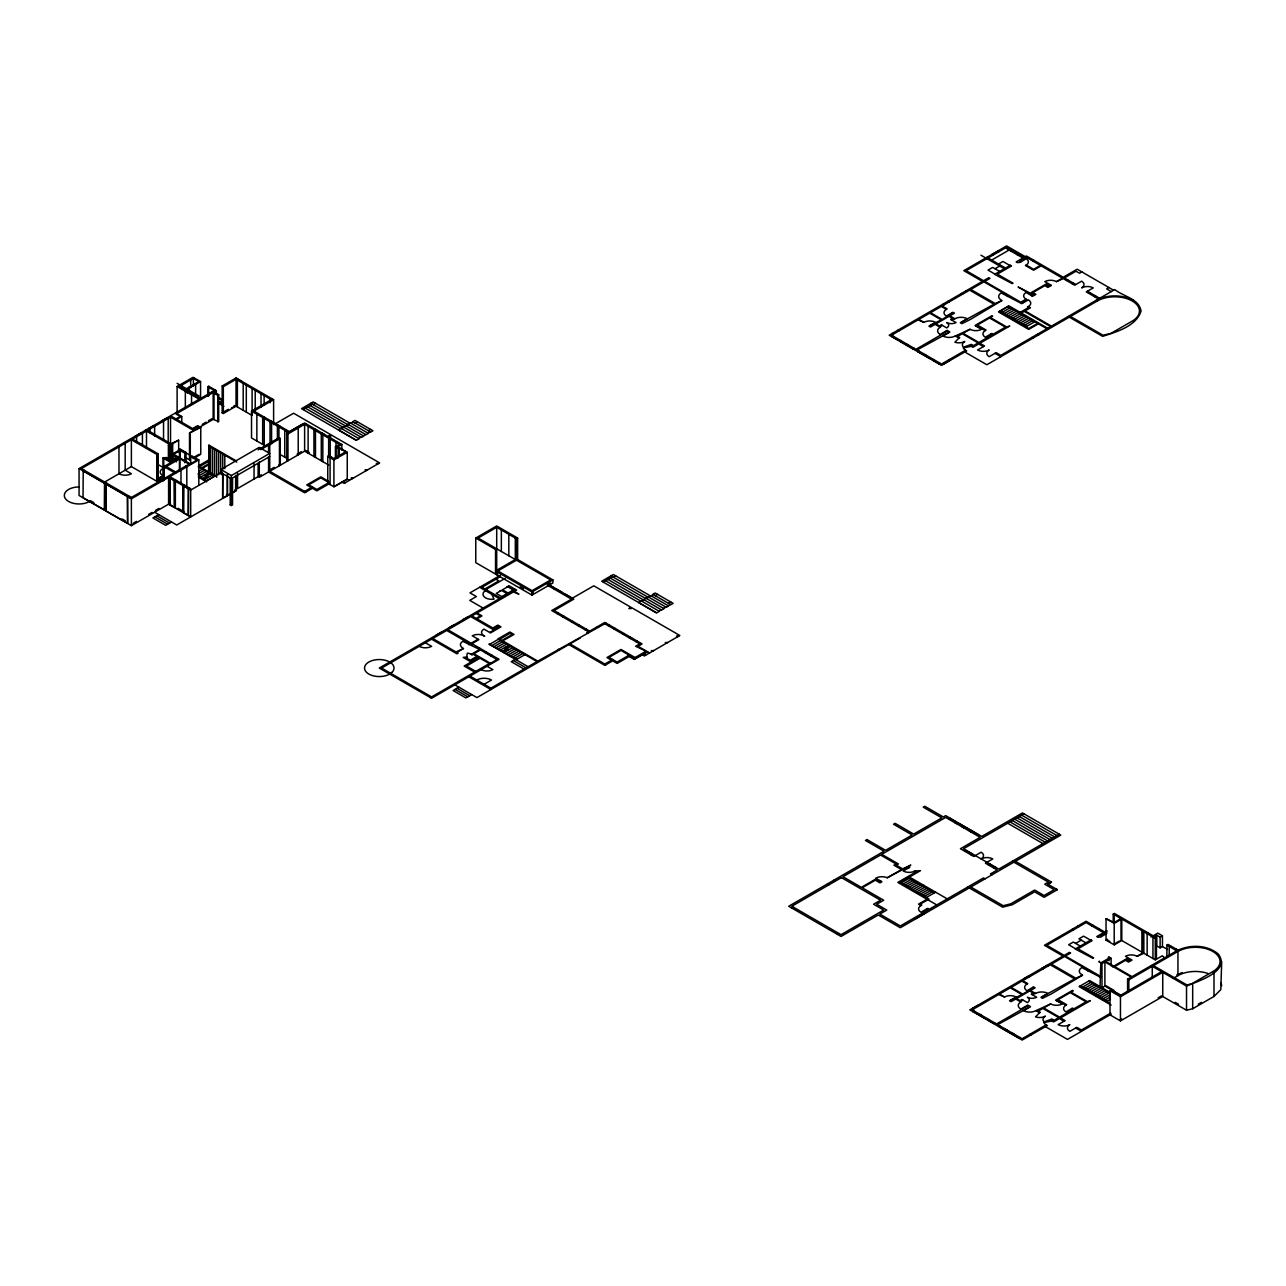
<?xml version="1.0" encoding="UTF-8"?>
<svg xmlns="http://www.w3.org/2000/svg" width="1286" height="1286" viewBox="0 0 1286 1286"><rect width="100%" height="100%" fill="white"/><g stroke="black" fill="none" stroke-linecap="round" stroke-linejoin="round"><path stroke-width="1.5" d="M474.614 672.08L464.15 666.035L471.126 662.017L463.185 657.419L466.673 656.969L467.316 653.192A6.575 3.794 0 0 1 471.319 654.285L472.091 654.735M220.678 401.2L221.208 401.457M1111.088 965.722L1111.088 958.295L1105.671 961.43L1132.05 976.653L1176.786 950.788C1189.614 944.342 1206.831 944.503 1218.18 953.939C1231.618 971.412 1196.977 981.411 1186.528 986.073L1151.115 965.625M1221.7 961.542L1220.8 989.625L1214 996.441L1192.685 1008.754L1186.528 1010.233L1162.737 996.505L1120.46 1020.907L1109.995 1014.863L1109.995 990.702L1111.152 990.027L1120.46 995.396L1161.58 971.653M235.885 460.693L208.959 445.149L208.509 472.637L200.375 477.331M203.365 479.951L205.149 477.411L208.3 477.106L204.442 474.984L207.014 474.759L208.959 471.994L208.959 445.149M503.565 652.549L505.35 650.009L508.517 649.687L504.642 647.581L507.231 647.356L509.16 644.591M958.954 338.122L954.855 342.221A8.214 4.742 0 0 0 964.773 341.465A8.214 4.742 0 0 0 963.471 347.204L971.364 344.375L973.486 345.613L978.148 342.928L962.25 333.749L957.604 336.434L959.726 337.671L958.954 338.122L955.273 335.984A8.777 5.064 0 0 1 942.879 335.984L949.856 331.965L947.139 330.389L940.162 334.424A8.777 5.064 0 0 1 940.162 327.255L935.115 324.345L930.469 327.046L928.926 326.146L935.517 322.336A8.214 4.742 0 0 0 923.878 322.336L918.847 319.426L929.698 313.157L941.32 319.876L929.698 325.696M1039.586 1012.773L1035.471 1016.888A8.214 4.742 0 0 0 1045.405 1016.133A8.214 4.742 0 0 0 1044.087 1021.856L1051.996 1019.042L1054.118 1020.28L1058.764 1017.596L1042.882 1008.417L1038.236 1011.101L1040.358 1012.323L1039.586 1012.773L1035.905 1010.651A8.777 5.064 0 0 1 1023.495 1010.651L1030.472 1006.616L1027.771 1005.057L1020.795 1009.092A8.777 5.064 0 0 1 1020.795 1001.923L1015.747 999.013L1011.101 1001.698L1009.542 1000.813L1016.133 997.004A8.214 4.742 0 0 0 1004.511 997.004L999.479 994.094L1010.33 987.825L1021.952 994.544L1010.33 1000.363M554.266 589.181L555.295 588.425M221.803 400.766L223.057 400.235L221.851 400.894M177.114 411.424L177.114 386.491L192.996 377.312L200.568 381.556L200.568 398.821M178.272 387.15L194.266 377.923M184.862 389.61L198.816 381.556L193.398 378.422L193.398 386.105M185.731 390.124L200.568 381.556M186.518 390.574L185.345 391.233L185.345 408.498M192.707 394.143L191.55 394.818L191.55 404.415M207.834 396.361L207.834 386.764L208.702 386.266L216.353 390.687L216.353 394.513M231.367 477.331L230.21 478.006L220.903 472.637L190.682 490.079L190.682 516.94L168.595 504.176L131.381 525.669L79.057 495.464L79.057 468.602L215.196 390.012M252.104 388.613L252.104 415.458L236.029 406.183L223.33 413.497L222.173 412.838L222.173 385.977L236.029 377.988L273.613 399.689L273.613 424.621M135.641 436.163L141.46 432.803M149.015 428.447L153.661 425.762M162.583 420.602L167.228 417.918M214.023 418.882L214.023 392.021L216.353 390.687M222.173 385.977L223.33 386.652L236.029 379.322L236.029 406.183M83.027 470.901L84.201 470.226M211.997 391.86L217.816 395.204L218.684 394.706L218.684 421.567L213.154 419.381L194.942 429.894L193.398 428.994L197.658 426.534L199.201 427.434M181.76 422.226L181.76 416.471L176.729 419.381L192.611 428.56L197.658 425.65L200.761 427.434L200.761 454.28L193.286 458.604M217.623 399.93L220.726 398.58M202.24 424.38L206.162 422.113M208.461 420.795L212.399 418.529M222.173 412.838L228.297 409.302M233.698 406.183L234.856 405.508M103.909 482.459L131.381 466.593L156.763 481.253L164.126 476.993M168.386 460.565L168.386 445.229L169.752 444.442L145.334 430.344M189.508 459.874L189.508 433.028L193.784 430.569L170.524 417.146L170.524 443.991M168.386 445.229L172.662 444.779L172.662 454.36M171.681 453.797L171.681 444.217L178.658 440.182L178.658 451.691M189.508 433.028L200.761 427.434M105.709 482.652L104.536 483.311L104.536 510.172L104.729 483.198L83.22 470.789L83.027 497.746L104.729 510.06M131.381 466.593L131.381 439.748L156.763 454.392L157.937 453.733L157.937 480.578M107.059 483.423L105.902 484.099L105.902 510.96L127.603 523.257L127.603 496.412L106.095 483.986L106.095 510.847M162.968 480.996L162.968 457.977L166.457 457.527L167.228 457.977L166.264 458.539L170.138 460.774L176.729 456.964L171.102 454.842L171.102 460.597M171.102 454.842L179.445 450.036L179.445 457.703M186.036 462.092L186.036 452.495L184.862 453.17L180.217 450.486L173.626 454.28L190.296 463.908L196.887 460.099L190.682 456.53L190.682 464.198M265.382 417.757L264.225 418.432L264.225 445.277L251.526 437.947L251.526 411.102L272.439 399.03M252.683 411.777L273.613 399.689M163.933 480.016L163.933 466.593L170.909 462.558L162.968 457.977M179.831 458.764L166.264 466.593L175.571 471.962L189.122 464.133L179.831 458.764L179.831 470.274M258.02 413.497L256.862 414.172L256.862 441.034M190.682 456.53L191.839 455.855L198.816 459.874L198.816 484.806M157.487 478.36L163.354 475.884L158.274 478.81M194.942 456.739L199.201 454.28M263.839 416.857L262.666 417.532L262.666 444.377M128.568 495.849L127.41 496.525L127.603 523.257M130.224 498.148L174.398 472.637M79.057 468.602L131.381 498.807L198.816 459.874M170.813 477.283L169.656 477.942L169.656 504.803L174.494 507.375L174.494 480.514L169.848 477.829L169.848 504.691M271.201 421.117L270.028 421.776L270.028 444.795M272.745 422.001L271.587 422.676L271.587 443.783M199.378 465.371L209.666 459.423M175.459 479.967L174.301 480.626L174.494 507.375M208.155 461.658L199.587 466.593L201.725 467.815L208.573 463.876M176.536 480.578L175.362 481.253L175.362 508.099M275.381 423.737L293.578 413.224L379.627 462.896L344.15 483.375L342.028 482.137M303.078 409.527L312.369 404.158M208.927 464.567L202.497 468.265L208.959 471.994M313.157 404.608L315.472 403.274M199.153 470.981L202.4 469.117M278.564 425.361L277.406 426.036L277.406 439.458M280.107 426.261L278.949 426.936L278.949 438.43M197.931 474.036L204.442 470.29M206.467 471.464L198.333 476.158L206.467 480.851L214.617 476.158L214.617 449.312M183.898 484.822L182.741 485.497L182.741 512.358M183.705 486.06L184.862 485.385M285.926 429.62L284.769 430.28L284.769 457.141M202.4 478.505L210.534 473.811L210.534 446.949M189.508 488.069L188.351 488.744L188.351 515.59L188.544 488.632L183.898 485.947L183.705 512.905L188.544 515.477M204.442 479.678L212.576 474.984L212.576 448.139M189.508 489.419L190.682 488.744L169.752 476.656M258.116 449.811L279.046 437.738L280.203 438.397L280.203 465.259L259.274 477.331L259.274 461.995M309.283 452.495L305.795 450.486L287.968 460.774L286.794 460.099L286.794 433.253L304.621 422.965L341.835 444.442L341.835 450.196M302.885 423.962L289.511 431.678L253.856 411.102M133.101 523.322L136.541 521.344M148.581 514.384L152.037 512.407M155.477 510.413L158.917 508.42M260.833 449.586L280.203 438.397M286.794 433.253L287.968 433.929L305.795 423.624M309.283 425.65L308.11 426.309L308.11 453.17M158.708 514.593L152.889 517.953L165.685 525.331L171.488 521.971M231.367 475.547L269.738 453.395L259.177 447.399L220.903 469.503L231.367 475.547L231.367 505.527L232.541 504.851L232.541 478.006L269.738 456.53M315.086 428.994L313.929 429.669L313.929 456.53M316.645 429.894L315.472 430.569L315.472 457.414M322.448 433.253L321.291 433.929L321.291 460.774M324.008 434.154L322.834 434.813L322.834 461.674M338.347 429.894L350.467 423.014L368.407 433.382L366.092 434.732L348.136 424.364M226.336 495.014L227.879 494.113M234.663 490.191L236.801 488.969L236.801 475.547M261.331 474.807L237.572 488.519L237.572 473.184M270.992 469.229L274.207 467.365M297.066 454.167L301.422 451.659M338.845 430.183L356.013 440.101M341.546 428.608L343.892 427.257M346.207 425.923L348.522 424.589M350.853 423.239L353.055 421.969M222.655 473.312L222.655 498.261L227.493 495.689L227.493 474.582M232.541 492.554L235.836 490.866L235.836 475.531M231.175 493.551L176.729 524.993L154.642 512.246M232.734 492.667L235.836 490.866M329.811 437.497L328.653 438.172L328.653 457.35M357.315 421.744L355 423.094L352.669 421.744L355 420.409L372.94 430.762L370.625 432.112L368.294 430.762L370.625 429.428M331.37 438.397L330.213 439.073L330.213 456.337M337.189 441.757L336.016 442.432L336.016 457.768M230.21 478.006L230.21 504.851L231.367 504.176M335.421 458.298L335.421 446.789L339.504 444.442M336.594 447.464L341.835 444.442M335.421 446.789L338.138 448.364L339.295 447.689L339.295 455.357M349.374 480.353L347.252 479.131L333.91 486.767L327.753 483.214L327.753 456.369L328.911 455.694L333.958 458.604L344.921 452.27M358.73 438.526L361.077 437.176M363.375 435.841L365.706 434.507M368.021 433.157L370.223 431.887M331.241 457.044L330.084 457.72L330.084 484.565M345.5 451.273L344.343 451.949L346.079 452.945M304.621 491.429L312.45 486.912M328.911 483.89L316.903 490.834L312.45 488.262L304.621 492.779L268.581 471.962L268.581 456.61M475.772 538.046L496.701 525.958L517.631 538.046L517.631 559.523L552.9 579.89L552.9 583.024L531.97 595.113L475.772 562.657L475.772 538.046L495.544 549.46L496.701 548.784M496.701 527.308L478.103 538.046L550.665 579.938L532.066 590.676L496.701 570.261L496.701 527.308L516.474 538.721L517.631 538.046M991.924 254.66L997.743 251.3M991.699 260.061L1010.249 249.355M1011.278 251.3L1012.436 250.625M998.29 264.16L1002.951 261.476L1009.928 265.511M501.331 551.485L501.363 529.993M1017.097 254.644L1018.255 253.985M995.01 268.742L1000.621 265.511M1027.948 258.229L1029.105 257.554M892.291 336.996L893.465 336.321M923.878 322.336L918.075 319.876L891.519 335.212L915.937 349.31L947.139 331.29L946.367 330.84M952.17 312.723L952.958 313.157L942.091 319.426L930.469 312.723L941.32 306.454L946.367 309.363L947.139 308.913L942.091 306.004L969.612 290.122L994.03 304.219L961.092 322.336M1032.594 260.913L1033.767 260.238M1026.196 265.061L1025.424 265.511L1033.59 270.221L1041.146 265.848L1062.461 278.162L1056.465 281.634A8.214 4.742 0 0 0 1044.827 281.634L1051.401 285.412L1047.913 287.437L1044.827 285.653L1032.819 292.597L1035.889 294.365L1032.594 296.278L1026.035 292.485A8.214 4.742 0 0 0 1026.035 299.188L1020.795 302.21L984.755 281.409L989.995 278.387L988.805 277.696L983.565 280.718L966.124 270.655L1005.459 247.941L1022.9 258.004L1016.133 261.926L1017.29 262.601L1020.007 262.376L1026.196 258.791A7.668 4.437 0 0 1 1026.196 265.061L1033.59 269.321L1040.374 265.398L1026.389 257.329L1019.621 261.251L1020.779 261.926M517.631 559.523L496.701 571.611L496.701 574.746L497.875 574.07M898.11 340.356L899.268 339.681M496.701 573.395L495.544 574.07L495.544 549.46M899.653 341.24L900.827 340.581M500.575 575.196L469.969 592.862L476.35 596.559L469.776 600.369L483.134 608.085M481.977 587.268L500.286 576.707M905.473 344.6L906.63 343.925M484.918 588.972L498.872 580.918L494.772 578.555M907.016 345.5L908.189 344.825M942.091 325.245L940.162 327.255M951.399 319.876L954.887 318.751A8.777 5.064 0 0 1 967.297 318.751L960.32 322.786L961.864 323.686L970.4 319.426L1001.987 300.522L995.203 303.544L970.785 289.446L983.951 281.843L1008.369 295.941L1007.404 296.487M485.851 589.518L505.285 578.298M485.561 590.692L486.719 590.017L485.513 590.66A8.777 5.064 0 0 0 484.163 596.8A8.777 5.064 0 0 0 494.033 599.163L491.766 594.261L492.924 593.602M912.835 348.86L913.992 348.184M506.652 586.946L507.231 587.059M917.882 351.769L919.04 351.094M501.861 596.64L507.102 593.618M508.099 593.055L513.323 590.033M515.413 589.454L379.274 668.061L431.598 698.266L499.032 659.332L471.898 643.659L478.874 639.64L472.284 635.831A8.214 4.742 0 0 1 483.922 635.831L484.693 636.281M955.273 335.984L969.998 329.28A8.214 4.742 0 0 0 981.636 329.28L975.045 325.471L991.908 315.745L992.679 316.179L990.349 317.529L1006.633 326.933L1009.735 326.033L979.884 343.266L984.546 345.95L977.569 349.969A8.214 4.742 0 0 0 989.191 349.969A8.214 4.742 0 0 0 989.191 356.688L996.168 352.653L1000.813 355.338L1050.646 326.612L1024.267 311.373L1021.357 313.061M923.686 355.113L924.859 354.454M1048.106 329.393L1008.176 306.341L1000.026 311.083L1026.984 326.644L1026.244 327.062M969.998 329.28L963.021 333.299L978.919 342.478L992.487 334.649L991.12 333.862M975.817 325.921L985.317 330.502L986.089 330.052L977.36 325.02L989.577 317.98L1005.459 327.142L993.258 334.199L991.908 333.412L985.317 337.221A8.214 4.742 0 0 1 985.317 330.502M925.245 356.013L926.402 355.338M1002.212 312.337L1010.346 307.643M1031.854 295.844L1032.626 295.394L1018.094 287.003L1030.295 293.16L1046.579 283.756L1049.681 285.54L1050.646 284.978M1004.237 313.511L1012.387 308.817M1006.279 314.684L1014.413 309.99M1066.512 280.493L1067.669 279.818M1081.815 271.876L1079.501 273.227L1076.012 271.201L1064.374 277.921L1075.819 284.527M931.048 359.373L932.221 358.698M1008.304 315.858L1016.454 311.164M932.607 360.273L933.765 359.598M515.316 538.046L515.316 559.523L495.544 570.936L531.97 591.978L552.9 579.89M1010.346 317.031L1018.48 312.337M1068.152 316.469L1102.616 336.353C1116.393 331.949 1136.326 326.258 1141.068 311.035C1139.042 298.545 1123.096 296.455 1114.769 289.559L1051.418 326.162L1025.038 310.923L1030.472 307.788L1028.366 306.582L1027.578 307.032L1028.527 307.563L1019.38 312.852M547.273 585.017L550.665 583.072M1012.387 318.205L1020.521 313.511M1072.331 283.852L1073.488 283.177M1014.413 319.378L1022.547 314.684M938.41 363.616L939.584 362.957M553.478 587.38L547.482 584.149M1016.454 320.568L1024.588 315.858M1025.231 256.67L1006.633 245.931L963.809 270.655L982.408 281.393L889.189 335.212L941.513 365.417L966.702 350.869L965.545 350.194L941.513 364.067L917.095 349.969L949.068 332.415M965.545 350.194A8.777 5.064 0 0 1 963.246 347.863L972.714 346.063L970.592 344.825M944.422 363.504L950.241 360.16M1018.48 321.741L1026.63 317.031M556.581 589.181L562.4 592.541M1020.521 322.915L1028.655 318.205M1022.547 324.088L1030.697 319.378M456.016 651.938L463.571 648.482L456.787 652.388M468.602 644.672L469.969 643.884L446.708 630.462L432.755 638.515L458.137 653.175L456.98 653.851L431.598 639.19L381.588 668.061L431.598 696.916M478.103 639.19L471.126 643.209L447.866 629.786L470.74 616.589L493.985 630.011L489.725 632.471M1024.588 325.262L1032.722 320.568M471.705 644.897L472.862 644.222M1026.63 326.435L1034.764 321.741L1008.16 306.373M565.502 594.325L571.305 597.685M1088.599 293.256L1089.756 292.581M1037.641 323.349L1028.72 328.493L999.27 311.485M1038.413 323.799L1028.72 329.393L998.499 311.935L1008.947 305.891L1047.736 328.284M478.681 648.916L479.839 648.257M471.319 654.285L479.646 649.478L462.799 641.312A8.214 4.742 0 0 0 462.799 648.031M490.255 643.965L498.405 639.271M471.898 654.847L473.071 654.172L476.945 656.423L470.355 660.216L466.48 657.982L467.445 657.419L466.673 656.969M1108.95 287.55L1106.619 288.884L1111.281 291.568M572.286 598.247L593.794 585.821L679.828 635.493L644.366 655.973L642.244 654.735M1094.418 296.6L1095.576 295.941M492.442 645.234L500.575 640.524M603.295 582.124L612.586 576.755M613.358 577.205L615.689 575.871M494.483 646.408L502.617 641.698M485.079 652.613L486.237 651.938M496.509 647.581L504.659 642.887M1069.325 317.144L986.86 364.742L964.773 351.994M557.063 613.631L558.237 612.956M498.55 648.755L506.684 644.061M500.575 649.928L508.709 645.234M490.898 655.973L492.056 655.297M502.617 651.102L510.751 646.408M562.882 616.975L564.04 616.315M504.659 652.275L512.793 647.581M430.424 697.591L490.111 663.126M506.684 653.449L514.818 648.755M498.261 658.882L490.496 663.351L473.843 653.738L480.434 649.928L497.087 659.557M508.726 654.622L516.859 649.928M510.751 655.796L518.901 651.102M458.925 687.19L453.106 690.534L465.886 697.928L471.705 694.569M571.804 622.119L572.961 621.46M512.793 656.969L520.926 652.275M514.818 658.159L522.968 653.449M515.316 659.332L511.233 661.679L524.029 669.058M516.088 659.766L524.993 654.622M577.607 625.478L578.78 624.819M579.166 626.378L580.324 625.703M484.115 684.281L491.477 680.021A10.417 6.012 0 0 0 476.752 680.021M584.969 629.738L586.143 629.063M638.563 602.491L650.684 595.611L668.624 605.979L666.309 607.313L648.353 596.961M489.725 688.862L537.018 661.567L497.875 638.965L509.883 632.021L514.046 634.432L502.713 640.862L537.789 661.117L605.995 623.083M639.046 602.78L656.23 612.699M641.762 601.205L644.109 599.855M646.424 598.52L648.739 597.186M651.07 595.836L653.272 594.566M655.201 595.691L657.532 594.341M608.326 625.768L609.484 625.092M614.145 629.111L615.303 628.452M668.511 603.359L670.826 602.025M658.946 611.123L661.277 609.773M663.592 608.439L665.907 607.105M668.238 605.754L670.44 604.484M623.051 634.271L624.224 633.596M628.87 637.615L630.027 636.956M630.413 638.515L631.587 637.84M636.232 641.875L637.39 641.2M604.838 664.026L612.666 659.509M639.721 643.884L635.638 646.247L645.411 650.893L645.138 651.729L634.175 658.062L620.993 650.443L608.969 657.387L617.119 662.081L629.127 655.153M629.127 656.487L617.119 663.431L612.666 660.859L604.838 665.36L568.798 644.559M792.305 908.318L793.848 907.434M948.972 819.327L950.531 818.426M954.791 822.686L956.334 821.786M956.334 823.57L957.893 822.686M962.153 826.93L963.696 826.03M963.696 827.83L965.256 826.93M881.151 881.312L879.994 881.971L875.332 879.286L861.379 887.356L842.973 876.714L880.572 855.013L896.069 863.967L893.947 865.189L901.502 869.561L887.308 877.759A8.777 5.064 0 0 0 875.718 878.177L881.923 881.762L879.994 882.871L875.332 880.187L862.167 887.79L883.675 900.216L876.698 904.235L886.777 910.054L879.801 914.089L900.329 925.952L928.331 909.781L926.788 908.88M969.515 831.19L971.075 830.29M971.075 832.074L972.618 831.19M992.004 874.818L990.445 873.917L997.229 870.011L985.414 863.179L992.776 858.935A8.214 4.742 0 0 0 981.138 858.935A8.214 4.742 0 0 0 981.138 852.216L973.775 856.476L960.417 848.744L980.173 837.331L945.676 817.43L881.73 854.338L898.4 863.967L896.262 865.189L902.659 868.886L910.793 865.076L908.479 866.426L909.829 867.214L903.238 871.008A8.214 4.742 0 0 0 914.876 871.008L920.487 870.67L909.443 877.052L947.235 898.866M976.878 835.434L978.437 834.534M901.116 882.984L909.25 878.29M1023.977 813.845L963.503 848.744L998.772 869.111L1059.246 834.212M903.045 884.109L911.195 879.399M904.99 885.218L913.124 880.524M964.966 851.38L966.509 850.48M906.919 886.343L915.069 881.649M908.864 887.453L916.998 882.759M910.793 888.578L918.943 883.884M970.769 854.74L972.329 853.84M912.738 889.703L920.872 884.993M837.459 934.392L839.002 933.491M914.684 890.812L923.975 885.443M916.613 891.937L924.747 887.244M918.558 893.047L926.692 888.353M920.487 894.172L928.621 889.478M922.432 895.297L930.566 890.587M924.361 896.406L932.511 891.712M926.306 897.532L935.597 892.162M988.404 864.915L989.963 864.015M914.876 871.008L916.227 871.795L897.821 882.421L926.981 899.268L918.542 904.122L920.969 905.521L921.853 905.022L920.294 904.122L929.022 899.091L900.136 882.421L908.286 877.727L934.44 892.838M994.223 868.275L995.782 867.375M916.034 918.445L925.341 913.076M967.731 887.035L1002.614 907.16L1012.259 904.749L1034.635 891.825L1044.119 897.307L1057.333 889.671L1047.849 884.189L1051.482 882.083L1015.442 861.282M1091.91 925.952L1093.068 925.293M1113.226 921.901L1113.226 914.105L1114.383 913.43L1156.435 937.703L1156.435 959.179M1164.586 958.568A8.214 4.742 0 0 0 1162.255 955.836L1155.278 959.854L1121.778 940.516L1114.223 944.872L1106.056 940.162L1106.056 918.686L1114.223 922.496L1121.006 918.59L1121.006 940.066M1097.73 929.312L1098.887 928.637M1075.626 943.41L1081.253 940.162M1156.435 937.703L1155.278 938.378L1121.778 919.04L1114.223 923.396L1106.056 918.686M1107.021 930.662L1104.706 931.996L1086.091 921.258L1044.425 945.306L1063.04 956.061L969.821 1009.864L1022.145 1040.069L1047.334 1025.537L1046.177 1024.862A8.777 5.064 0 0 1 1043.878 1022.531L1053.347 1020.714L1051.209 1019.493M973.116 1008.192L978.935 1004.832M1024.09 978.759L1028.736 976.074M1042.303 968.245L1046.949 965.561M1106.828 933.459L1100.623 937.028L1097.939 937.269L1096.749 936.578L1103.533 932.672L1086.091 922.592L1046.756 945.306L1064.197 955.385L1069.422 952.363L1070.611 953.039L1065.387 956.061L1101.427 976.878M972.923 1011.664L974.081 1010.989M1004.511 997.004L998.692 994.544L972.152 1009.864L996.57 1023.961L1027.771 1005.957L1026.984 1005.507M1032.803 987.375L1033.574 987.825L1022.724 994.094L1011.101 987.375L1021.952 981.122L1026.984 984.031L1027.771 983.581L1022.724 980.671L1050.244 964.773L1074.662 978.871L1041.724 997.004M1106.056 940.162L1106.828 939.712A7.668 4.437 0 0 0 1107.487 939.278M978.742 1015.008L979.9 1014.349M980.286 1015.908L981.443 1015.233M1114.223 943.988L1119.302 941.047M986.105 1019.268L987.262 1018.592M987.648 1020.168L988.821 1019.493M1022.724 999.913L1020.795 1001.923M1032.031 994.544L1035.519 993.419A8.777 5.064 0 0 1 1047.913 993.419L1040.937 997.454L1042.496 998.338L1051.016 994.094L1082.603 975.19L1075.819 978.212L1051.401 964.114L1064.583 956.495L1089.001 970.592L1088.036 971.155M1099.498 961.221L1098.71 961.655L1101.989 963.552L1104.899 961.864L1131.278 977.103L1127.581 979.225L1127.581 992.229M1148.302 933.009L1147.144 933.684L1147.144 955.16M993.467 1023.511L994.625 1022.852M1111.088 958.295L1108.982 957.073L1108.21 957.523L1109.159 958.07L1100.816 962.876L1100.012 987.519M1151.083 936.996L1157.802 933.122L1162.448 935.806L1162.448 946.544L1167.527 949.486M1154.121 936.369L1152.947 937.028L1152.947 958.52M998.499 1026.421L999.672 1025.762M1153.317 937.044L1156.628 935.131L1160.117 937.14L1162.448 935.806M1035.905 1010.651L1050.63 1003.932A8.214 4.742 0 0 0 1062.252 1003.932L1055.677 1000.138L1072.524 990.397L1073.312 990.847L1070.981 992.197L1087.265 1001.585L1090.351 1000.701L1060.516 1017.917L1065.162 1020.602L1058.185 1024.637A8.214 4.742 0 0 0 1069.823 1024.637A8.214 4.742 0 0 0 1069.823 1031.356L1076.8 1027.321L1081.446 1030.006L1110.734 1013.095M1112.551 966.879L1127.195 958.424L1130.298 960.208L1131.278 959.645M1004.318 1029.781L1005.475 1029.105M1115.155 966.268L1125.459 960.32L1128.529 962.089L1132.018 960.079L1125.459 956.286A8.214 4.742 0 0 1 1137.081 956.286L1143.093 952.83L1143.093 931.337M1050.63 1003.932L1043.653 1007.967L1059.551 1017.146L1073.119 1009.301L1071.752 1008.529M1056.449 1000.588L1065.949 1005.17L1066.721 1004.72L1057.992 999.688L1070.209 992.631L1086.091 1001.81L1073.89 1008.867L1072.524 1008.079L1065.949 1011.889A8.214 4.742 0 0 1 1065.949 1005.17M1005.861 1030.681L1007.034 1030.006M1082.828 987.005L1090.978 982.295M1084.87 988.178L1093.004 983.468M1086.911 989.352L1095.045 984.658M1156.628 935.131L1156.628 945.869L1160.117 947.878L1162.448 946.544M1011.68 1034.04L1012.838 1033.365M1166.9 956.8L1166.9 945.081L1168.074 944.422L1178.924 950.675M1088.937 990.525L1097.071 985.832M1013.239 1034.925L1014.397 1034.265M1090.978 991.699L1099.112 987.005M1170.389 945.757L1169.231 946.432L1169.231 956.189M1093.004 992.872L1101.154 988.178M1121.376 995.557L1104.899 986.04L1101.989 987.712L1101.989 963.552M1095.045 994.046L1103.179 989.352M1019.042 1038.284L1020.2 1037.609M1175.05 949.791L1176.208 949.116M1097.071 995.219L1105.221 990.525M1046.177 1024.862L1022.145 1038.734L997.727 1024.637L1029.7 1007.067M1099.112 996.393L1107.246 991.699M1127.581 979.225L1128.722 979.884L1177.944 951.463A24.659 14.242 0 0 1 1212.827 951.463A24.659 14.242 0 0 1 1212.827 971.605L1191.752 983.774L1186.914 984.947L1153.429 965.625M1101.154 997.566L1109.288 992.872M1103.179 998.74L1109.689 994.994M1105.221 999.929L1110.107 997.1M1107.246 1001.103L1110.509 999.222M1106.876 1001.73L1107.616 1001.312L1080.658 985.735M1109.995 990.702L1120.46 996.746L1162.737 972.329L1162.737 996.505M1111.152 1014.188L1067.493 1039.409L1045.405 1026.646M1173.041 978.469L1177.944 975.64A24.659 14.242 0 0 1 1207.731 973.373M1120.46 1019.573L1121.617 1018.898M1158.107 997.84L1161.58 995.83M1198.23 1004.205L1201.478 1002.324M1047.849 884.189L1051.482 882.083M333.91 459.922L347.252 452.27L347.252 479.131L333.91 486.767L333.91 459.922L327.753 456.369M580.42 637.856L476.945 697.591L454.842 684.843M634.127 659.364L647.453 651.729L634.127 659.364L627.97 655.812M222.221 403.981L218.154 402.02M231.528 407.919L234.47 406.617M1096.154 300.297C1107.6 294.414 1121.922 294.414 1133.368 300.297M1176.786 974.965L1182.236 972.554M515.895 590.515L508.034 586.207L508.918 585.709L516.57 590.129L514.239 591.464L518.901 594.148L513.371 591.978L476.945 613.004L481.977 615.914L476.945 618.823L492.827 628.002L497.875 625.092L500.961 626.877L490.496 632.921L483.922 629.111A8.214 4.742 0 0 0 483.922 635.831M887.26 877.743L907.707 866.877L909.057 867.664M1113.596 290.234L1077.17 269.192L1063.217 277.246L1026.389 255.994L1024.074 257.329L1005.459 246.59M1087.442 291.231L1099.643 298.288M1098.485 298.963L1086.268 291.906L1093.245 287.887A8.214 4.742 0 0 0 1081.622 287.887A8.214 4.742 0 0 0 1081.622 281.168L1074.646 285.187L1063.217 278.596L1056.465 281.634M1012.243 250.738L1018.062 254.098M997.518 251.188L998.692 251.847M991.715 254.532L992.872 255.207M986.909 257.313L1005.523 268.051M980.929 255.191L1004.35 268.726M999.656 271.426L992.679 267.408L988.034 270.092L995.01 274.111M1026.035 299.188L1026.791 299.622L1021.55 302.644L1022.547 303.223M966.124 290.781L967.297 291.456M1038.027 333.862L1039.184 334.537M1036.468 334.762L1037.641 335.437M961.478 293.481L962.635 294.14M1031.822 337.446L1032.979 338.122M947.911 301.31L949.068 301.969M943.265 303.994L944.422 304.669M954.887 318.751L949.856 315.858L954.501 313.157L952.958 312.273L946.367 316.067A8.214 4.742 0 0 1 946.367 309.363M983.372 346.625L978.726 343.925L972.907 347.284L971.75 346.625M995.01 353.329L1000.813 356.688M898.11 330.052L899.268 330.727M949.277 359.598L950.434 360.273M892.291 333.412L893.465 334.087M943.458 362.957L944.615 363.616M892.484 336.884L898.303 340.243M899.846 341.128L905.665 344.487M907.225 345.387L913.028 348.747M918.075 351.657L923.878 355.016M925.438 355.9L931.241 359.26M932.8 360.16L938.603 363.504M355.113 423.014L368.423 430.697M650.298 595.836L613.358 574.52L601.735 581.24L656.616 612.908L659.332 611.348L641.376 600.98M350.081 423.239L313.157 401.923L301.519 408.643L356.399 440.326L359.115 438.751L341.16 428.383M611.043 575.871L647.855 597.122M310.826 403.274L347.638 424.525M646.022 598.295L663.978 608.664L661.663 609.998L643.723 599.63M1021.647 815.179L1056.915 835.546M610.271 578.105L645.54 598.456M345.821 425.698L363.761 436.067L361.462 437.401L343.507 427.032M310.055 405.508L345.323 425.859M1019.316 816.53L1054.584 836.897M607.94 579.439L643.209 599.806M307.724 406.842L342.992 427.209M1017.001 817.864L1052.269 838.231M605.61 580.79L640.878 601.141M305.393 408.192L340.677 428.56M1014.67 819.214L1049.939 839.581M1012.339 820.548L1047.608 840.915M1010.024 821.899L1045.293 842.266M1007.694 823.233L1042.962 843.6M234.856 378.647L271.298 399.689M678.863 636.056L676.532 636.056L677.706 636.731M378.647 463.458L376.332 463.458L377.489 464.133M340.677 445.117L304.621 424.3L304.621 451.145L328.653 465.018M337.752 446.789L347.252 452.27M345.195 451.45L338.99 447.866L338.99 455.533M297.066 427.322L298.223 427.997L298.223 454.842M667.627 642.55L665.296 642.55L666.47 643.209M367.41 469.953L365.079 469.953L366.253 470.612M251.526 411.102L288.353 432.353M207.834 386.764L214.328 390.51M287.035 433.109L288.209 433.784M549.122 584.873L573.829 599.131L554.073 610.545L589.727 631.137M214.023 392.021L218.684 394.706M547.707 585.387L571.514 599.131L551.742 610.545L588.57 631.812M950.338 818.539L956.141 821.899M957.7 822.799L963.503 826.142M965.063 827.043L970.866 830.402M972.425 831.303L978.244 834.646M217.607 396.876L222.43 399.673M194.749 383.903L195.617 384.418L195.617 395.927M1113.226 914.105L1121.006 918.59M1166.9 945.081L1177.944 951.463L1177.944 975.64M1212.827 971.605L1214 972.28L1214 996.441M219.954 399.03L222.349 400.412M653.674 650.603L651.343 650.603L652.516 651.279M353.457 478.006L351.126 478.006L352.3 478.681M604.838 623.742L640.878 644.559M218.443 401.843L221.803 403.788M1012.339 861.282L1048.395 882.083L1044.746 884.189L1054.215 889.655L1044.119 895.522L1034.635 890.041L1010.764 903.817L1003.193 905.714L970.834 887.035M217.543 402.663L223.893 406.328M649.591 652.95L637.969 646.247L642.052 643.884L604.838 622.408L587.011 632.696L588.168 633.371M188.929 387.263L189.814 393.532M177.114 383.357L199.201 396.104M597.283 626.764L598.44 627.439M643.37 654.076L645.508 655.313M179.445 386.491L200.375 398.564M343.169 481.478L345.291 482.716M177.114 386.491L199.201 399.239M520.091 586.898L523.515 588.875M532.066 593.81L533.143 594.437L533.143 591.303M635.043 657.548L620.993 649.446L606.944 657.548L611.493 660.184M328.589 481.35L320.777 476.849L306.727 484.951L311.276 487.587M280.396 454.617L287.148 458.523M966.316 850.593L972.136 853.952M989.77 864.128L995.589 867.487M1105.864 931.321L1107.005 931.98L1100.237 935.919L1101.411 936.578M587.252 632.567L588.409 633.226M513.918 590.37L507.713 586.786L502.472 589.808L508.677 593.393M1137.081 956.286L1143.849 953.264L1143.849 931.771M507.681 593.955L501.476 590.37L496.251 593.393L502.44 596.977M1106.828 939.712L1109.786 941.432M500.993 590.66L500.029 590.772M1078.15 925.84L1079.308 926.515M279.046 464.584L280.203 465.259L287.968 460.774L287.968 433.929M480.819 586.609L500.575 598.022M985.028 878.852L983.468 877.952L929.215 909.282L927.656 908.382L920.969 912.24A8.214 4.742 0 0 1 920.969 905.521M1072.331 929.199L1073.505 929.874M479.646 587.268L499.418 598.681M1090.56 940.162L1083.584 936.144L1078.922 938.828L1085.898 942.847M175.571 412.886L181.76 416.471M569.955 643.884L605.995 664.701M305.795 492.104L269.738 471.287L269.738 444.442M167.035 417.805L168.193 418.48L168.193 443.413M1080.288 946.094L1073.312 942.075L1068.65 944.76L1075.626 948.779M1175.195 1002.341L1178.539 1004.286M208.509 445.776L236.801 462.124M162.39 420.49L163.547 421.165L163.547 440.342M558.333 649.253L559.49 649.928M153.468 425.65L154.642 426.309L154.642 435.906M178.658 440.182L170.909 443.766L147.665 430.344M1100.816 977.424L1081.831 967.57A8.777 5.064 0 0 0 1081.831 974.74M148.822 428.334L149.98 428.994L149.98 432.835M171.681 444.217L172.662 444.779M186.036 452.495L179.638 448.798L178.465 449.473L179.445 450.036M178.834 448.782L190.457 455.501M1105.671 985.59L1113.917 990.349M467.252 617.264L462.606 619.948M185.152 457.366L190.296 460.324L190.296 433.478M141.267 432.691L142.424 433.366L142.424 444.876M210.631 472.975L214.006 474.904M1110.236 992.47L1089.58 980.559L1079.115 986.603L1111.136 1005.089M198.189 466.673L214.617 476.158M1088.808 981.009L1110.381 993.451M135.448 436.05L136.605 436.726L136.605 442.48M185.634 466.143L186.808 466.818L186.808 485.995M516.859 659.332L488.953 644.109L528.096 666.711M1046.756 965.448L1047.913 966.124M132.538 439.073L157.937 453.733M198.478 477.138L206.708 481.896M1079.886 986.153L1109.352 1003.16M453.685 625.092L449.039 627.777M513.275 660.506L526.07 667.884M927.849 899.766L936.771 904.91M179.831 469.503L180.988 470.178L180.988 483.6M1042.11 968.133L1043.267 968.808M222.655 498.261L222.848 473.425M124.019 442.641L125.176 443.316L125.176 470.178L131.381 473.746A8.777 5.064 0 0 1 118.971 473.746L118.971 446.901L117.814 446.226M491.622 655.555L487.732 653.642L491.332 655.715M163.933 466.593L175.571 473.312M230.21 504.851L231.367 505.527M158.13 464.584L164.769 468.409M441.484 632.133L435.665 635.493M923.975 912.304L925.534 913.189M190.682 490.079L168.595 477.331L168.595 504.176M489.339 663.576L480.048 658.207L466.48 666.035L475.772 671.405M1028.543 975.961L1029.7 976.637M487.008 666.261L492.827 669.62A8.214 4.742 0 0 1 481.205 669.62M1023.897 978.646L1025.055 979.321M914.684 917.674L916.227 918.558M1035.519 993.419L1030.472 990.509L1035.134 987.825L1033.574 986.925L1026.984 990.734A8.214 4.742 0 0 1 1026.984 984.031M425.393 642.775L431.598 646.344A8.777 5.064 0 0 1 419.188 646.344M833.666 880.299L835.225 881.199M469.969 676.115L490.898 688.187M169.752 503.517L170.813 504.128M177.998 508.275L183.898 511.683M468.795 676.774L490.898 689.537M827.477 883.884L829.02 884.768M1064.004 1021.277L1059.359 1018.592L1053.539 1021.952L1052.382 1021.277M1075.626 1027.996L1081.446 1031.356M131.381 497.473L81.388 468.602L171.681 416.471L175.957 418.931L180.217 416.471L175.957 414.012L213.154 392.519L213.154 419.381M456.98 688.299L469.776 695.694M156.763 515.702L169.559 523.097M455.035 689.425L467.831 696.803M154.834 516.827L167.614 524.206M978.742 1004.72L979.9 1005.395M1029.893 1034.265L1031.067 1034.925M972.923 1008.079L974.081 1008.754M1024.09 1037.609L1025.247 1038.284M93.878 502.665L90.502 500.72L89.49 501.476A14.757 8.52 0 0 1 65.425 498.711A14.757 8.52 0 0 1 79.057 486.944M121.945 518.885L125.256 520.782M973.116 1011.552L978.935 1014.895M980.479 1015.795L986.298 1019.155M987.841 1020.055L993.66 1023.399M998.692 1026.308L1004.511 1029.668M1006.054 1030.568L1011.873 1033.928M1013.432 1034.812L1019.235 1038.172M1055.758 888.755L1057.333 889.671M236.029 377.988L241.672 381.476M1221.105 983.083L1221.7 985.703M1192.685 984.578L1192.685 1008.754M1186.528 986.073L1186.528 1010.233M1160.117 937.14L1160.117 947.878M1155.278 938.378L1155.278 959.854M1152.272 966.284L1152.272 977.44M1141.904 930.662L1141.904 952.138M1128.722 979.884L1128.722 991.04M1128.369 978.775L1128.369 991.795M1121.778 919.04L1121.778 940.516M1120.46 996.746L1120.46 1020.907M1114.19 913.542L1114.223 944.872M1108.982 957.073L1108.982 960.787M1104.899 961.864L1104.899 986.04M531.97 591.978L531.97 595.113M516.474 538.721L516.474 560.198M508.822 534.301L508.822 555.777M338.138 448.364L338.138 457.945M279.448 438.831L279.448 465.693M269.931 398.901L269.931 402.743M268.581 445.117L268.581 452.785M264.128 395.541L264.128 405.138M261.026 393.757L261.026 407.18M258.116 463.233L258.116 476.656M255.207 390.397L255.207 411.504M254.049 463.667L254.049 479.019M246.301 385.253L246.301 412.099M243.199 383.469L243.199 410.314M237.38 380.109L237.38 406.955M235.643 475.418L235.643 490.754M227.3 474.47L227.3 495.576M224.793 455.18L224.793 468.602M223.33 386.652L223.33 413.497M222.751 454.006L222.751 469.342M221.69 470.837L221.69 474.679M220.71 452.833L220.71 473.923M218.684 451.659L218.684 474.679M217.816 395.204L217.816 422.065M216.643 450.486L216.643 477.331M208.702 386.266L208.702 395.847M190.682 379.997L190.682 387.665M187.29 389.224L187.29 393.066M184.862 453.17L184.862 462.751M182.146 384.916L182.146 388.758M180.217 450.486L180.217 458.154M179.445 458.989L179.445 470.499M176.343 458.089L176.343 461.931M172.854 454.73L172.854 460.484M172.469 454.955L172.469 458.797M171.874 455.292L171.874 461.047M171.488 445.438L171.488 460.79M170.524 444.892L170.524 460.227M169.173 445.663L169.173 461.015M163.74 457.527L163.74 480.546M157.535 453.942L157.535 480.803M156.763 454.392L156.763 481.253M146.491 431.019L146.491 448.267M131.381 498.807L131.381 525.669M162.583 475.434A8.214 4.742 0 0 1 162.583 468.715M1001.199 300.072A8.777 5.064 0 0 1 1001.199 292.919L1021.775 303.673L1028.366 299.863A8.214 4.742 0 0 1 1028.366 306.582M392.053 672.321L389.706 674.073A14.757 8.52 0 0 1 368.841 674.073A14.757 8.52 0 0 1 368.841 662.033A14.757 8.52 0 0 1 389.706 662.033L392.053 663.801A14.757 8.52 0 0 1 392.053 672.321M177.5 457.414L170.909 461.224L172.083 461.899L178.658 458.089L177.5 457.414M329.811 435.263L328.653 435.938L330.984 435.938L329.811 435.263M320.777 477.845L308.769 484.79L316.903 489.484L328.911 482.555L320.777 477.845M1010.314 265.286L994.608 274.336L1012.275 283.643L1013.047 283.193L997.357 274.127L1011.503 265.961L1010.314 265.286M949.068 316.292L935.903 323.911L939.391 325.921L941.32 324.795L946.753 327.93A6.575 3.794 0 0 0 946.753 322.561A6.575 3.794 0 0 0 956.045 322.561L950.627 319.426L952.556 318.317L949.068 316.292M476.158 613.454L471.898 615.914L476.158 618.373L480.434 615.914L476.158 613.454M1032.047 293.047L1031.067 293.594L1034.362 294.381L1032.047 293.047M1046.579 284.656L1045.598 285.203L1048.894 285.99L1046.579 284.656M497.875 625.993L493.599 628.452L495.158 629.336L499.418 626.877L497.875 625.993M510.076 633.259L499.804 639.19L501.942 640.412L512.214 634.496L510.076 633.259M477.717 656.873L471.126 660.666L472.284 661.342L478.874 657.532L477.717 656.873M1097.328 300.972L1070.482 316.469L1103.002 335.244L1111.12 333.283L1132.21 321.114A24.659 14.242 0 0 0 1132.21 300.972A24.659 14.242 0 0 0 1097.328 300.972M653.658 593.891L652.886 594.341L670.826 604.709L673.157 603.359L655.201 593.007L653.658 593.891M630.027 607.86L628.87 608.535L631.201 608.535L630.027 607.86M867.005 839.581L865.446 840.465L884.061 851.203L788.72 906.26L841.044 936.465L878.242 914.989L900.329 927.736L1060.789 835.096L1022.418 812.945L981.732 836.447L945.676 815.629L943.361 816.98L924.747 806.242L923.203 807.126L941.802 817.864L913.703 834.1L895.104 823.345L893.545 824.246L912.16 834.984L885.604 850.319L867.005 839.581M841.43 877.615L791.822 906.26L841.044 934.681L883.675 910.054L873.596 904.235L880.572 900.216L841.43 877.615M1090.946 939.937L1075.241 949.004L1092.907 958.311L1093.679 957.861L1077.973 948.795L1092.119 940.629L1090.946 939.937M1029.7 990.959L1016.519 998.563L1020.007 1000.588L1021.952 999.463L1027.385 1002.598A6.575 3.794 0 0 0 1027.385 997.229A6.575 3.794 0 0 0 1036.677 997.229L1031.259 994.094L1033.188 992.969L1029.7 990.959M1127.195 959.308L1126.231 959.87L1129.526 960.658L1127.195 959.308"/></g></svg>
